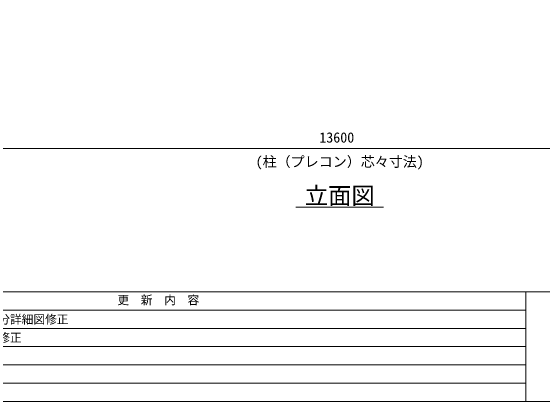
# Model space of a CAD drawing. Units: millimetres, scale not verified. Extents: x -30584 to 1616, y -23100 to 23100.
# Drawn here: x -23470 to -17645, y 900 to 5184 of the extents above; entities that cross this region are included whole.
import ezdxf
from ezdxf.enums import TextEntityAlignment as Align

# ---------------------------------------------------------------- set-up
doc = ezdxf.new("R2010")
doc.units = ezdxf.units.MM
doc.header["$LTSCALE"] = 150
for name, color, linetype, lineweight in [('0-A_図面枠', 7, 'Continuous', 18), ('0-B_寸法', 3, 'Continuous', 18), ('1-A_文字', 7, 'Continuous', 18)]:
    doc.layers.add(name, color=color, linetype=linetype, lineweight=lineweight)
doc.styles.add('ＭＳ ゴシック', font='')
doc.styles.get('ＭＳ ゴシック').set_extended_font_data('MS Gothic')

msp = doc.modelspace()

# ---------------------------------------------------------------- linework, layer by layer
at = {"layer": '0-A_図面枠'}
for p, q in [((-30584.2, 2100), (1615.8, 2100)), ((-17824.2, 2100), (-17824.2, 900)), ((-30584.2, 1900), (-17824.2, 1900)), ((-26704.2, 1700), (-17824.2, 1700)), ((-26704.2, 1500), (-17824.2, 1500)), ((-26704.2, 1300), (-17824.2, 1300)), ((-26704.2, 1100), (-17824.2, 1100))]:
    msp.add_line(p, q, dxfattribs=at)
msp.add_lwpolyline([(-30584.2, 23100), (1615.8, 23100), (1615.8, 900), (-30584.2, 900)], close=True, dxfattribs=at)
at = {"layer": '0-B_寸法'}
msp.add_line((-13152.2, 3670.5), (-26576.2, 3670.5), dxfattribs=at)
at = {"layer": '1-A_文字'}
msp.add_line((-20344.2, 3030.5), (-19384.2, 3030.5), dxfattribs=at)

# ---------------------------------------------------------------- texts
at = {"layer": '0-A_図面枠', "style": 'ＭＳ ゴシック'}
for s, p in [('更\u3000新\u3000内\u3000容', (-22300, 1935.5)), ('控え単管部分プレコン削除・パネル部分詳細図修正', (-25780.6, 1723.2)), ('プレコン・ベースプレート注釈詳細図修正', (-25780.6, 1523.2))]:
    msp.add_text(s, height=93.84, dxfattribs=at).set_placement(p, align=Align.BOTTOM_LEFT)
at = {"layer": '0-B_寸法', "style": 'ＭＳ ゴシック'}
for s, p in [('13600', (-20088.5, 3703.1)), ('(柱（プレコン）芯々寸法)', (-20785.8, 3437.5))]:
    msp.add_text(s, height=112.6, dxfattribs=at).set_placement(p, align=Align.BOTTOM_LEFT)
at = {"layer": '1-A_文字', "style": 'ＭＳ ゴシック'}
msp.add_text('立面図', height=187.7, dxfattribs=at).set_placement((-20248.2, 3004.9), align=Align.BOTTOM_LEFT)

doc.saveas('drawing.dxf')
